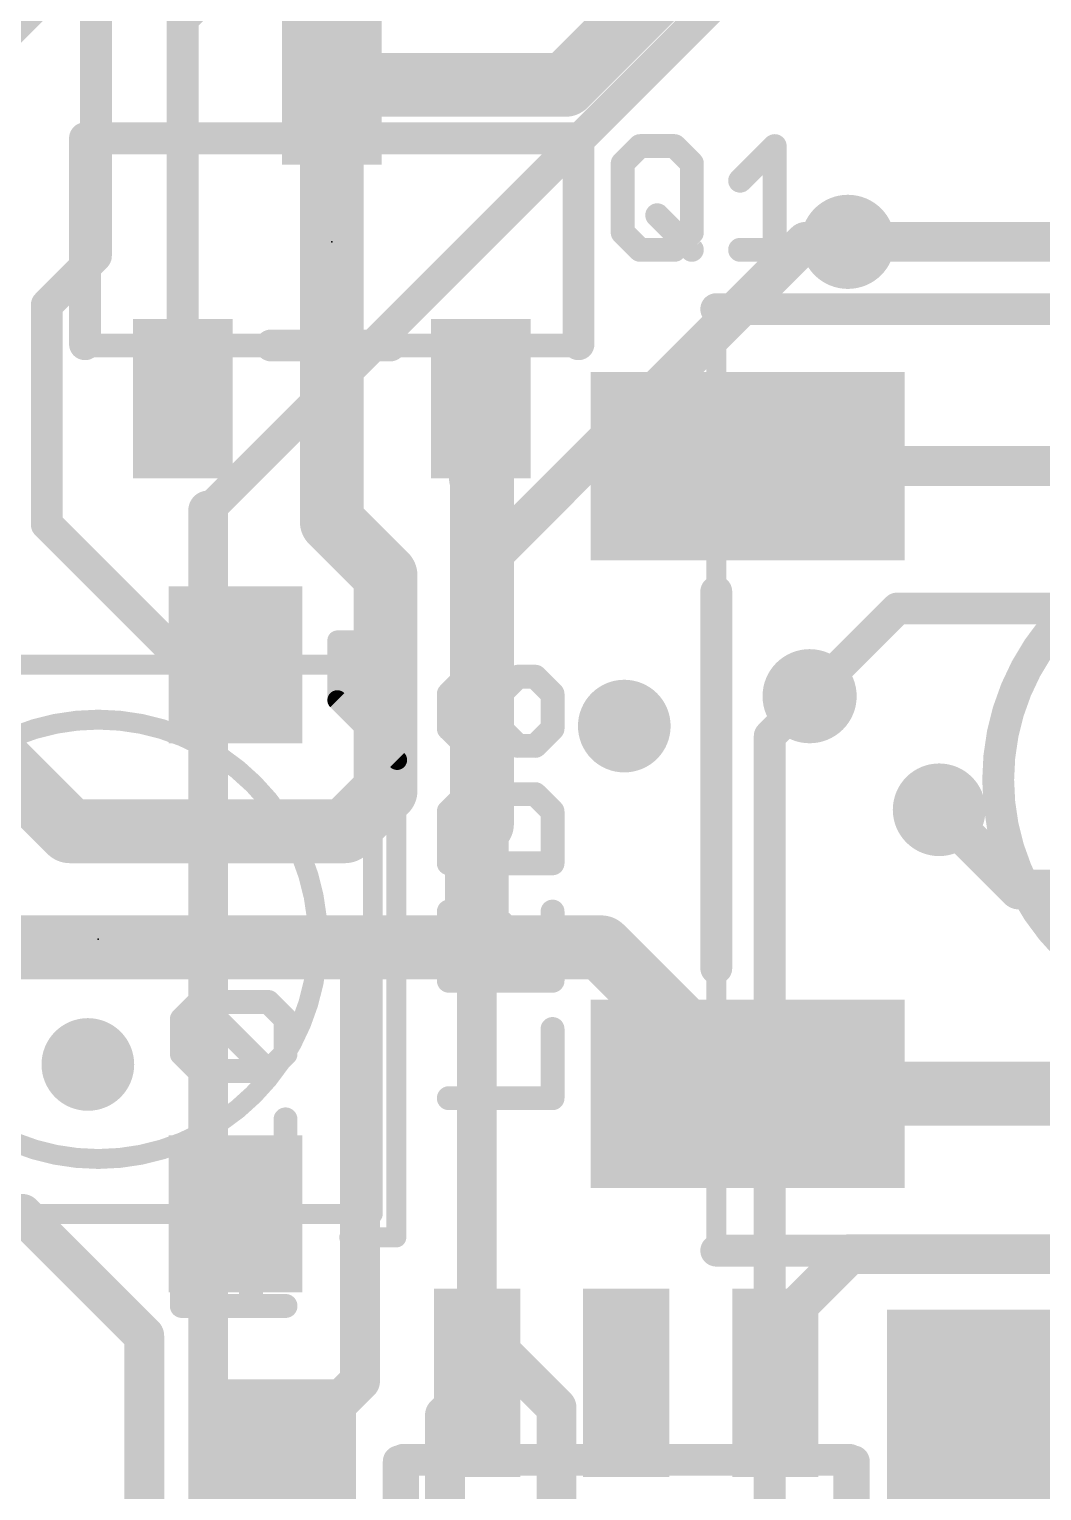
# Model space of a CAD drawing. Extents: x -25.4 to 25.4, y -26.7 to 25.8.
# Drawn here: x -17.58 to -11.13, y -3.51 to 5.8 of the extents above; entities that cross this region are included whole.
import ezdxf

# ---------------------------------------------------------------- set-up
doc = ezdxf.new("R2010")
doc.units = 0
for name, color, linetype in [('1', 12, 'CONTINUOUS'), ('16', 5, 'CONTINUOUS'), ('18', 110, 'CONTINUOUS'), ('20', 53, 'CONTINUOUS'), ('21', 53, 'CONTINUOUS'), ('23', 53, 'CONTINUOUS'), ('25', 253, 'CONTINUOUS'), ('51', 53, 'CONTINUOUS')]:
    doc.layers.add(name, color=color, linetype=linetype)

# ---------------------------------------------------------------- blocks, each defined once
blk = doc.blocks.new('RECT')
blk.add_solid([(-0.5, -0.5), (0.5, -0.5), (-0.5, 0.5), (0.5, 0.5)])
blk = doc.blocks.new('ROUNDV')
at = {"const_width": 0.5}
blk.add_lwpolyline([(0, -0.25, 1), (0, 0.25, 1), (0, -0.25)], format="xyb", dxfattribs=at)

msp = doc.modelspace()

# ---------------------------------------------------------------- linework, layer by layer
at = {"layer": '1'}
for points, const_width in [([(0, 20.32, 0.4142), (-20.32, 0)], 0.254), ([(-16.6425, 5.9007, 1), (-16.5706, 5.8289)], 0.1016), ([(-15.555, 5.445, 1), (-15.7582, 5.445)], 0.2032), ([(-15.6566, 5.5466, 1), (-15.6566, 5.3434)], 0.2032), ([(-14.2407, 5.5168, 1), (-14.097, 5.3732)], 0.2032), ([(-14.1689, 5.3434, 1), (-14.1689, 5.5466)], 0.2032), ([(-12.3673, 4.5085, 1), (-12.3673, 4.3815)], 0.127), ([(-17.2106, 4.355, 1), (-17.109, 4.355)], 0.1016), ([(-17.1239, 4.3191, 1), (-17.1957, 4.3909)], 0.1016), ([(-17.4219, 4.0421, 1), (-17.5235, 4.0421)], 0.1016), ([(-17.5086, 4.0781, 1), (-17.4367, 4.0062)], 0.1016), ([(-14.605, 3.445, 1), (-14.8082, 3.445)], 0.2032), ([(-16.6574, 3.445, 1), (-16.5558, 3.445)], 0.1016), ([(-14.6347, 3.0164, 1), (-14.7784, 2.8727)], 0.2032), ([(-14.5974, 2.9369, 1), (-14.8006, 2.9369)], 0.2032), ([(-14.7708, 2.8651, 1), (-14.6271, 3.0088)], 0.2032), ([(-13.006, 3.0795, 1), (-13.006, 2.9525)], 0.127), ([(-14.8082, 2.9445, 1), (-14.605, 2.9445)], 0.2032), ([(-15.5847, 2.7338, 1), (-15.7284, 2.5901)], 0.2032), ([(-17.4367, 2.6812, 1), (-17.5086, 2.6094)], 0.1016), ([(-15.7582, 2.6619, 1), (-15.555, 2.6619)], 0.2032), ([(-17.5235, 2.6453, 1), (-17.4219, 2.6453)], 0.1016), ([(-15.2121, 2.319, 1), (-15.4153, 2.319)], 0.2032), ([(-15.3855, 2.2472, 1), (-15.2418, 2.3909)], 0.2032), ([(-12.0523, 2.159, 1), (-12.0523, 2.0574)], 0.1016), ([(-12.0164, 2.0723, 1), (-12.0882, 2.1441)], 0.1016), ([(-16.5773, 1.8008, 1), (-16.5773, 1.6992)], 0.1016), ([(-16.6133, 1.7141, 1), (-16.5414, 1.7859)], 0.1016), ([(-16.27, 1.6992, 1), (-16.27, 1.8008)], 0.1016), ([(-12.647, 1.5853, 1), (-12.5752, 1.5135)], 0.1016), ([(-15.2418, 0.8756, 1), (-15.3855, 1.0193)], 0.2032), ([(-15.4153, 0.9474, 1), (-15.2121, 0.9474)], 0.2032), ([(-14.6271, 0.6641, 1), (-14.7708, 0.8078)], 0.2032), ([(-11.7407, 0.8704, 1), (-11.8305, 0.7806)], 0.127), ([(-17.3253, 0.7899, 1), (-17.3253, 0.5867)], 0.2032), ([(-17.3972, 0.6165, 1), (-17.2535, 0.7602)], 0.2032), ([(-15.6446, 0.7602, 1), (-15.5009, 0.6165)], 0.2032), ([(-15.5727, 0.5867, 1), (-15.5727, 0.7899)], 0.2032), ([(-14.6304, 0.7029, 1), (-14.8336, 0.7029)], 0.2032), ([(-14.8038, 0.7747, 1), (-14.6602, 0.6311)], 0.2032), ([(-14.8006, 0.7359, 1), (-14.5974, 0.7359)], 0.2032), ([(-11.2776, 0.381, 1), (-11.2776, 0.254)], 0.127), ([(-11.3225, 0.2726, 1), (-11.2327, 0.3624)], 0.127), ([(-20.32, 0, 0.4142), (0, -20.32)], 0.254), ([(-15.5914, 0.0508, 1), (-15.5914, -0.1524)], 0.2032), ([(-15.5914, -0.1524, 1), (-15.5914, 0.0508)], 0.2032), ([(-14.732, 0.0508, 1), (-14.732, -0.1524)], 0.2032), ([(-14.732, -0.1524, 1), (-14.732, 0.0508)], 0.2032), ([(-13.8674, 0.021, 1), (-14.011, -0.1226)], 0.2032), ([(-13.9392, -0.1524, 1), (-13.9392, 0.0508)], 0.2032), ([(-15.5465, -0.0059, 1), (-15.6363, -0.0957)], 0.127), ([(-14.8336, -0.0508, 1), (-14.6304, -0.0508)], 0.2032), ([(-15.4127, -0.166, 1), (-15.5397, -0.166)], 0.127), ([(-15.5211, -0.2109, 1), (-15.4313, -0.1211)], 0.127), ([(-13.006, -0.8824, 1), (-13.006, -1.0856)], 0.2032), ([(-13.0778, -1.0558, 1), (-12.9342, -0.9122)], 0.2032), ([(-17.5839, -1.7051, 1), (-17.6737, -1.7949)], 0.127), ([(-17.6288, -1.8135, 1), (-17.6288, -1.6865)], 0.127), ([(-12.3571, -1.9431, 1), (-12.3571, -2.0701)], 0.127), ([(-12.3122, -2.0515, 1), (-12.402, -1.9617)], 0.127), ([(-16.7881, -2.5272, 1), (-16.9151, -2.5272)], 0.127), ([(-16.8965, -2.5721, 1), (-16.8067, -2.4823)], 0.127), ([(-12.766, -2.479, 1), (-12.893, -2.479)], 0.127), ([(-12.8744, -2.4341, 1), (-12.7846, -2.5239)], 0.127), ([(-15.4313, -2.8601, 1), (-15.5211, -2.7703)], 0.127), ([(-14.6846, -2.8724, 1), (-14.7744, -2.7826)], 0.127), ([(-15.5397, -2.8152, 1), (-15.4127, -2.8152)], 0.127), ([(-12.893, -2.8275, 1), (-12.766, -2.8275)], 0.127), ([(-14.8717, -3.0332, 1), (-14.9987, -3.0332)], 0.127), ([(-14.9801, -2.9883, 1), (-14.8903, -3.0781)], 0.127), ([(-16.0469, -3.2961, 1), (-15.9571, -3.3859)], 0.127)]:
    msp.add_lwpolyline(points, format="xyb", dxfattribs=dict(at, const_width=const_width))
for points, const_width in [([(-16.6066, 5.8648), (-15.6177, 6.8537)], 0.2032), ([(-14.1689, 5.445), (-13.2156, 6.3983)], 0.4064), ([(-17.1598, 6.194), (-17.1598, 4.355)], 0.2032), ([(-16.6066, 3.445), (-16.6066, 5.8648)], 0.2032), ([(-15.6566, 5.445), (-15.6566, 2.6619)], 0.4064), ([(-15.6566, 5.445), (-14.1689, 5.445)], 0.4064), ([(-9.6799, 4.445), (-12.3673, 4.445)], 0.254), ([(-17.1598, 4.355), (-17.4727, 4.0421)], 0.2032), ([(-17.4727, 4.0421), (-17.4727, 2.6453)], 0.2032), ([(-14.7066, 3.445), (-14.7066, 2.9445)], 0.4064), ([(-14.7066, 2.9445), (-14.699, 2.9369)], 0.4064), ([(-14.699, 2.9369), (-14.699, 0.7359)], 0.4064), ([(-13.006, 3.016), (-7.112, 3.016)], 0.254), ([(-15.6566, 2.6619), (-15.3137, 2.319)], 0.4064), ([(-16.5773, 1.75), (-17.4727, 2.6453)], 0.2032), ([(-15.3137, 2.319), (-15.3137, 0.9474)], 0.4064), ([(-12.0523, 2.1082), (-12.6111, 1.5494)], 0.2032), ([(-5.0038, 2.1082), (-12.0523, 2.1082)], 0.2032), ([(-16.5773, 1.75), (-16.27, 1.75)], 0.2032), ([(-17.3253, 0.6883), (-18.1483, 1.5113)], 0.4064), ([(-15.3137, 0.9474), (-15.5727, 0.6883)], 0.4064), ([(-14.699, 0.7359), (-14.732, 0.7029)], 0.4064), ([(-11.2776, 0.3175), (-11.7856, 0.8255)], 0.254), ([(-15.5727, 0.6883), (-17.3253, 0.6883)], 0.4064), ([(-14.732, 0.7029), (-14.732, -0.0508)], 0.4064), ([(-6.477, 0.3175), (-11.2776, 0.3175)], 0.254), ([(-19.4513, -0.0508), (-15.5914, -0.0508)], 0.4064), ([(-14.732, -0.0508), (-15.5914, -0.0508)], 0.4064), ([(-13.9392, -0.0508), (-14.732, -0.0508)], 0.4064), ([(-13.006, -0.984), (-13.9392, -0.0508)], 0.4064), ([(-15.4762, -0.166), (-15.5914, -0.0508)], 0.254), ([(-15.4762, -0.166), (-15.4762, -2.8152)], 0.254), ([(-13.006, -0.984), (-6.806, -0.984)], 0.4064), ([(-18.02, -1.75), (-17.6288, -1.75)], 0.254), ([(-16.8516, -2.5272), (-17.6288, -1.75)], 0.254), ([(-12.8295, -2.479), (-12.3571, -2.0066)], 0.254), ([(-12.3571, -2.0066), (-8.4709, -2.0066)], 0.254), ([(-16.8516, -2.5272), (-16.8516, -5.7601)], 0.254), ([(-12.8295, -2.8275), (-12.8295, -2.479)], 0.254), ([(-16.002, -3.341), (-15.4762, -2.8152)], 0.254), ([(-14.7295, -2.8275), (-14.9352, -3.0332)], 0.254), ([(-14.9352, -3.0332), (-14.9352, -4.064)], 0.254)]:
    msp.add_lwpolyline(points, dxfattribs=dict(at, const_width=const_width))
at = {"layer": '16'}
for points, const_width in [([(0, 20.32, 0.4142), (-20.32, 0)], 0.254), ([(-12.6365, 4.5085, 1), (-12.6365, 4.3815)], 0.127), ([(-12.5916, 4.4001, 1), (-12.6814, 4.4899)], 0.127), ([(-12.3673, 4.3815, 1), (-12.3673, 4.5085)], 0.127), ([(-16.3805, 2.733, 1), (-16.5075, 2.733)], 0.127), ([(-16.4799, 2.769, 1), (-16.408, 2.6971)], 0.1016), ([(-14.6685, 2.3495, 1), (-14.7955, 2.3495)], 0.127), ([(-14.7769, 2.3944, 1), (-14.6871, 2.3046)], 0.127), ([(-12.5752, 1.5135, 1), (-12.647, 1.5853)], 0.1016), ([(-12.8143, 1.2954, 1), (-12.9159, 1.2954)], 0.1016), ([(-12.901, 1.3313, 1), (-12.8292, 1.2595)], 0.1016), ([(-20.32, 0, 0.4142), (0, -20.32)], 0.254), ([(-14.6685, -0.0508, 1), (-14.7955, -0.0508)], 0.127), ([(-14.7955, -0.0508, 1), (-14.6685, -0.0508)], 0.127), ([(-14.6871, -2.4316, 1), (-14.7769, -2.5214)], 0.127), ([(-14.7955, -2.4765, 1), (-14.6685, -2.4765)], 0.127), ([(-14.1605, -2.9845, 1), (-14.2875, -2.9845)], 0.127), ([(-14.2689, -3.0294, 1), (-14.1791, -2.9396)], 0.127)]:
    msp.add_lwpolyline(points, format="xyb", dxfattribs=dict(at, const_width=const_width))
for points, const_width in [([(-18.1356, 5.3594), (-10.7213, 12.7737)], 0.2032), ([(-16.444, 2.733), (-8.2118, 10.9652)], 0.2032), ([(-12.6365, 4.445), (-14.732, 2.3495)], 0.254), ([(-12.3673, 4.445), (-12.6365, 4.445)], 0.254), ([(-16.444, 2.733), (-16.444, -14.0953)], 0.254), ([(-14.732, 2.3495), (-14.732, -0.0508)], 0.254), ([(-12.6111, 1.5494), (-12.8651, 1.2954)], 0.2032), ([(-12.8651, 1.2954), (-12.8651, -7.0866)], 0.2032), ([(-14.732, -0.0508), (-14.732, -2.4765)], 0.254), ([(-14.732, -2.4765), (-14.224, -2.9845)], 0.254), ([(-14.224, -2.9845), (-14.224, -7.9375)], 0.254)]:
    msp.add_lwpolyline(points, dxfattribs=dict(at, const_width=const_width))
at = {"layer": '20', "const_width": 0.0254}
msp.add_lwpolyline([(-3.4925, 25.146, 14.4823), (3.4925, 25.146)], format="xyb", dxfattribs=at)
at = {"layer": '21'}
for points, const_width in [([(-17.229, 3.7926), (-17.229, 5.1054)], 0.2032), ([(-17.229, 5.1054), (-16.2202, 5.1054)], 0.2032), ([(-15.093, 5.1054), (-14.0842, 5.1054)], 0.2032), ([(-14.0842, 5.1054), (-14.0842, 3.7926)], 0.2032), ([(-13.206, 4.016), (-6.606, 4.016)], 0.2032), ([(-15.2842, 3.7846), (-16.043, 3.7846)], 0.2032), ([(-13.206, -0.184), (-13.206, 2.216)], 0.2032), ([(-15.24, 1.905), (-15.621, 1.905)], 0.127), ([(-15.621, 1.905), (-15.621, 1.524)], 0.127), ([(-15.545, 1.9), (-15.245, 1.9)], 0.127), ([(-15.245, 1.9), (-15.245, -1.9)], 0.127), ([(-15.24, 1.143), (-15.24, 1.905)], 0.127), ([(-15.621, 1.778), (-15.24, 1.778)], 0.127), ([(-15.621, 1.651), (-15.24, 1.651)], 0.127), ([(-15.621, 1.524), (-15.24, 1.143)], 0.127), ([(-15.621, 1.524), (-15.24, 1.524)], 0.127), ([(-15.494, 1.397), (-15.24, 1.397)], 0.127), ([(-15.367, 1.27), (-15.24, 1.27)], 0.127), ([(-15.245, -1.9), (-15.545, -1.9)], 0.127), ([(-6.606, -1.984), (-13.206, -1.984)], 0.2032), ([(-15.2295, -3.3275), (-15.2295, -4.9275)], 0.2032), ([(-12.3295, -4.9275), (-12.3295, -3.3275)], 0.2032)]:
    msp.add_lwpolyline(points, dxfattribs=dict(at, const_width=const_width))
for points, const_width in [([(-17.1782, 5.1054, 1), (-17.2798, 5.1054)], 0.1016), ([(-17.229, 5.1562, 1), (-17.229, 5.0546)], 0.1016), ([(-16.2202, 5.0546, 1), (-16.2202, 5.1562)], 0.1016), ([(-15.093, 5.1562, 1), (-15.093, 5.0546)], 0.1016), ([(-14.0334, 5.1054, 1), (-14.135, 5.1054)], 0.1016), ([(-14.0842, 5.0546, 1), (-14.0842, 5.1562)], 0.1016), ([(-13.206, 4.0668, 1), (-13.206, 3.9652)], 0.1016), ([(-17.2798, 3.7926, 1), (-17.1782, 3.7926)], 0.1016), ([(-16.043, 3.8354, 1), (-16.043, 3.7338)], 0.1016), ([(-15.2842, 3.7338, 1), (-15.2842, 3.8354)], 0.1016), ([(-14.135, 3.7926, 1), (-14.0334, 3.7926)], 0.1016), ([(-9.906, -0.4873, 1), (-9.906, 2.5193, 1), (-9.906, -0.4873)], 0.2032), ([(-13.1552, 2.216, 1), (-13.2568, 2.216)], 0.1016), ([(-15.621, 1.9367, 1), (-15.621, 1.8733)], 0.0635), ([(-15.5892, 1.905, 1), (-15.6528, 1.905)], 0.0635), ([(-15.545, 1.9318, 1), (-15.545, 1.8683)], 0.0635), ([(-15.2133, 1.9, 1), (-15.2768, 1.9)], 0.0635), ([(-15.2082, 1.905, 1), (-15.2718, 1.905)], 0.0635), ([(-15.245, 1.8683, 1), (-15.245, 1.9318)], 0.0635), ([(-15.24, 1.8733, 1), (-15.24, 1.9367)], 0.0635), ([(-15.621, 1.8097, 1), (-15.621, 1.7463)], 0.0635), ([(-15.24, 1.7463, 1), (-15.24, 1.8097)], 0.0635), ([(-15.621, 1.6827, 1), (-15.621, 1.6193)], 0.0635), ([(-15.24, 1.6193, 1), (-15.24, 1.6827)], 0.0635), ([(-15.5985, 1.5465, 1), (-15.6435, 1.5015)], 0.0635), ([(-15.621, 1.5557, 1), (-15.621, 1.4923)], 0.0635), ([(-15.24, 1.4923, 1), (-15.24, 1.5557)], 0.0635), ([(-15.6528, 1.524, 1), (-15.5892, 1.524)], 0.0635), ([(-15.494, 1.4287, 1), (-15.494, 1.3653)], 0.0635), ([(-15.24, 1.3653, 1), (-15.24, 1.4287)], 0.0635), ([(-15.367, 1.3017, 1), (-15.367, 1.2383)], 0.0635), ([(-15.24, 1.2383, 1), (-15.24, 1.3017)], 0.0635), ([(-15.2718, 1.143, 1), (-15.2082, 1.143)], 0.0635), ([(-15.2625, 1.1205, 1), (-15.2175, 1.1655)], 0.0635), ([(-13.2568, -0.184, 1), (-13.1552, -0.184)], 0.1016), ([(-15.545, -1.8683, 1), (-15.545, -1.9318)], 0.0635), ([(-15.245, -1.9318, 1), (-15.245, -1.8683)], 0.0635), ([(-15.2768, -1.9, 1), (-15.2133, -1.9)], 0.0635), ([(-13.206, -1.9332, 1), (-13.206, -2.0348)], 0.1016), ([(-15.1787, -3.3275, 1), (-15.2803, -3.3275)], 0.1016), ([(-12.2787, -3.3275, 1), (-12.3803, -3.3275)], 0.1016)]:
    msp.add_lwpolyline(points, format="xyb", dxfattribs=dict(at, const_width=const_width))
at = {"layer": '23'}
for p in [(-15.6566, 4.445), (-17.145, 0)]:
    msp.add_point(p, dxfattribs=at)
at = {"layer": '25', "const_width": 0.1524}
for points in [[(-13.8024, 4.945), (-13.6922, 5.0552)], [(-13.6922, 5.0552), (-13.4719, 5.0552)], [(-13.4719, 5.0552), (-13.3617, 4.945)], [(-13.0539, 4.8348), (-12.8336, 5.0552)], [(-12.8336, 5.0552), (-12.8336, 4.3942)], [(-13.8024, 4.5044), (-13.8024, 4.945)], [(-13.3617, 4.945), (-13.3617, 4.5044)], [(-13.582, 4.6145), (-13.3617, 4.3942)], [(-13.6922, 4.3942), (-13.8024, 4.5044)], [(-13.3617, 4.5044), (-13.4719, 4.3942)], [(-13.4719, 4.3942), (-13.6922, 4.3942)], [(-13.0539, 4.3942), (-12.6133, 4.3942)], [(-14.9104, 1.5633), (-14.8002, 1.6734)], [(-14.8002, 1.6734), (-14.69, 1.6734)], [(-14.69, 1.6734), (-14.5799, 1.5633)], [(-14.5799, 1.5633), (-14.4697, 1.6734)], [(-14.4697, 1.6734), (-14.3596, 1.6734)], [(-14.3596, 1.6734), (-14.2494, 1.5633)], [(-14.9104, 1.3429), (-14.9104, 1.5633)], [(-14.5799, 1.3429), (-14.5799, 1.5633)], [(-14.2494, 1.5633), (-14.2494, 1.3429)], [(-14.8002, 1.2328), (-14.9104, 1.3429)], [(-14.5799, 1.3429), (-14.69, 1.2328)], [(-14.4697, 1.2328), (-14.5799, 1.3429)], [(-14.2494, 1.3429), (-14.3596, 1.2328)], [(-14.69, 1.2328), (-14.8002, 1.2328)], [(-14.3596, 1.2328), (-14.4697, 1.2328)], [(-14.8002, 0.925), (-14.9104, 0.8149)], [(-14.3596, 0.925), (-14.8002, 0.925)], [(-14.2494, 0.8149), (-14.3596, 0.925)], [(-14.9104, 0.8149), (-14.9104, 0.4844)], [(-14.2494, 0.4844), (-14.2494, 0.8149)], [(-14.9104, 0.4844), (-14.2494, 0.4844)], [(-14.9104, 0.1766), (-14.9104, -0.264)], [(-14.2494, -0.264), (-14.2494, 0.1766)], [(-14.5799, -0.264), (-14.5799, -0.0437)], [(-14.9104, -0.264), (-14.2494, -0.264)], [(-16.6122, -0.5095), (-16.502, -0.3993)], [(-16.502, -0.3993), (-16.0614, -0.3993)], [(-16.0614, -0.84), (-16.502, -0.3993)], [(-16.0614, -0.3993), (-15.9512, -0.5095)], [(-16.6122, -0.7298), (-16.6122, -0.5095)], [(-15.9512, -0.5095), (-15.9512, -0.7298)], [(-14.2494, -1.0125), (-14.2494, -0.5718)], [(-16.502, -0.84), (-16.6122, -0.7298)], [(-15.9512, -0.7298), (-16.0614, -0.84)], [(-16.0614, -0.84), (-16.502, -0.84)], [(-14.9104, -1.0125), (-14.2494, -1.0125)], [(-15.9512, -1.5884), (-15.9512, -1.1477)], [(-16.3918, -1.5884), (-16.6122, -1.3681)], [(-16.6122, -1.3681), (-15.9512, -1.3681)], [(-16.6122, -2.0063), (-16.502, -1.8962)], [(-16.502, -1.8962), (-16.2817, -1.8962)], [(-16.2817, -1.8962), (-16.1715, -2.0063)], [(-16.1715, -2.1165), (-15.9512, -1.8962)], [(-16.6122, -2.3368), (-16.6122, -2.0063)], [(-16.1715, -2.0063), (-16.1715, -2.3368)], [(-15.9512, -2.3368), (-16.6122, -2.3368)]]:
    msp.add_lwpolyline(points, dxfattribs=at)
at = {"layer": '25', "const_width": 0.0762}
for points in [[(-13.6922, 5.0933, 1), (-13.6922, 5.0171)], [(-13.6653, 5.0282, 1), (-13.7191, 5.0821)], [(-13.4449, 5.0821, 1), (-13.4988, 5.0282)], [(-13.4719, 5.0171, 1), (-13.4719, 5.0933)], [(-12.7955, 5.0552, 1), (-12.8717, 5.0552)], [(-12.8067, 5.0282, 1), (-12.8606, 5.0821)], [(-13.7643, 4.945, 1), (-13.8405, 4.945)], [(-13.8293, 4.9719, 1), (-13.7754, 4.9181)], [(-13.3236, 4.945, 1), (-13.3998, 4.945)], [(-13.3887, 4.9181, 1), (-13.3348, 4.9719)], [(-13.0809, 4.8618, 1), (-13.027, 4.8079)], [(-13.5551, 4.6415, 1), (-13.609, 4.5876)], [(-13.7754, 4.5313, 1), (-13.8293, 4.4774)], [(-13.3348, 4.4774, 1), (-13.3887, 4.5313)], [(-13.8405, 4.5044, 1), (-13.7643, 4.5044)], [(-13.3998, 4.5044, 1), (-13.3236, 4.5044)], [(-13.6922, 4.4323, 1), (-13.6922, 4.3561)], [(-13.7191, 4.3673, 1), (-13.6653, 4.4211)], [(-13.4988, 4.4211, 1), (-13.4449, 4.3673)], [(-13.4719, 4.3561, 1), (-13.4719, 4.4323)], [(-13.3887, 4.3673, 1), (-13.3348, 4.4211)], [(-13.0539, 4.4323, 1), (-13.0539, 4.3561)], [(-12.8717, 4.3942, 1), (-12.7955, 4.3942)], [(-12.6133, 4.3561, 1), (-12.6133, 4.4323)], [(-14.8002, 1.7115, 1), (-14.8002, 1.6353)], [(-14.7733, 1.6465, 1), (-14.8271, 1.7004)], [(-14.6631, 1.7004, 1), (-14.717, 1.6465)], [(-14.69, 1.6353, 1), (-14.69, 1.7115)], [(-14.4697, 1.7115, 1), (-14.4697, 1.6353)], [(-14.4428, 1.6465, 1), (-14.4967, 1.7004)], [(-14.3326, 1.7004, 1), (-14.3865, 1.6465)], [(-14.3596, 1.6353, 1), (-14.3596, 1.7115)], [(-14.8723, 1.5633, 1), (-14.9485, 1.5633)], [(-14.9373, 1.5902, 1), (-14.8834, 1.5363)], [(-14.5418, 1.5633, 1), (-14.618, 1.5633)], [(-14.6068, 1.5902, 1), (-14.5529, 1.5363)], [(-14.6068, 1.5363, 1), (-14.5529, 1.5902)], [(-14.2113, 1.5633, 1), (-14.2875, 1.5633)], [(-14.2763, 1.5363, 1), (-14.2225, 1.5902)], [(-14.8834, 1.3699, 1), (-14.9373, 1.316)], [(-14.5529, 1.3699, 1), (-14.6068, 1.316)], [(-14.5529, 1.316, 1), (-14.6068, 1.3699)], [(-14.2225, 1.316, 1), (-14.2763, 1.3699)], [(-14.9485, 1.3429, 1), (-14.8723, 1.3429)], [(-14.8002, 1.2709, 1), (-14.8002, 1.1947)], [(-14.69, 1.1947, 1), (-14.69, 1.2709)], [(-14.618, 1.3429, 1), (-14.5418, 1.3429)], [(-14.4697, 1.2709, 1), (-14.4697, 1.1947)], [(-14.3596, 1.1947, 1), (-14.3596, 1.2709)], [(-14.2875, 1.3429, 1), (-14.2113, 1.3429)], [(-14.8271, 1.2058, 1), (-14.7733, 1.2597)], [(-14.717, 1.2597, 1), (-14.6631, 1.2058)], [(-14.4967, 1.2058, 1), (-14.4428, 1.2597)], [(-14.3865, 1.2597, 1), (-14.3326, 1.2058)], [(-14.8002, 0.9631, 1), (-14.8002, 0.8869)], [(-14.7733, 0.8981, 1), (-14.8271, 0.952)], [(-14.3326, 0.952, 1), (-14.3865, 0.8981)], [(-14.3596, 0.8869, 1), (-14.3596, 0.9631)], [(-14.8723, 0.8149, 1), (-14.9485, 0.8149)], [(-14.9373, 0.8418, 1), (-14.8834, 0.7879)], [(-14.2113, 0.8149, 1), (-14.2875, 0.8149)], [(-14.2763, 0.7879, 1), (-14.2225, 0.8418)], [(-14.9104, 0.5225, 1), (-14.9104, 0.4463)], [(-14.2494, 0.4463, 1), (-14.2494, 0.5225)], [(-14.9485, 0.4844, 1), (-14.8723, 0.4844)], [(-14.2875, 0.4844, 1), (-14.2113, 0.4844)], [(-14.8723, 0.1766, 1), (-14.9485, 0.1766)], [(-14.2113, 0.1766, 1), (-14.2875, 0.1766)], [(-14.5418, -0.0437, 1), (-14.618, -0.0437)], [(-14.9104, -0.2259, 1), (-14.9104, -0.3021)], [(-14.9485, -0.264, 1), (-14.8723, -0.264)], [(-14.618, -0.264, 1), (-14.5418, -0.264)], [(-14.2875, -0.264, 1), (-14.2113, -0.264)], [(-14.2494, -0.3021, 1), (-14.2494, -0.2259)], [(-16.502, -0.3612, 1), (-16.502, -0.4374)], [(-16.4751, -0.3724, 1), (-16.5289, -0.4263)], [(-16.4751, -0.4263, 1), (-16.5289, -0.3724)], [(-16.0344, -0.3724, 1), (-16.0883, -0.4263)], [(-16.0614, -0.4374, 1), (-16.0614, -0.3612)], [(-16.5741, -0.5095, 1), (-16.6503, -0.5095)], [(-16.6391, -0.4825, 1), (-16.5852, -0.5364)], [(-15.9131, -0.5095, 1), (-15.9893, -0.5095)], [(-15.9781, -0.5364, 1), (-15.9243, -0.4825)], [(-14.2113, -0.5718, 1), (-14.2875, -0.5718)], [(-16.5852, -0.7029, 1), (-16.6391, -0.7568)], [(-16.6503, -0.7298, 1), (-16.5741, -0.7298)], [(-15.9893, -0.7298, 1), (-15.9131, -0.7298)], [(-15.9243, -0.7568, 1), (-15.9781, -0.7029)], [(-16.502, -0.8019, 1), (-16.502, -0.8781)], [(-16.5289, -0.8669, 1), (-16.4751, -0.813)], [(-16.0883, -0.813, 1), (-16.0344, -0.8669)], [(-16.0883, -0.8669, 1), (-16.0344, -0.813)], [(-16.0614, -0.8781, 1), (-16.0614, -0.8019)], [(-14.9104, -0.9744, 1), (-14.9104, -1.0506)], [(-14.2875, -1.0125, 1), (-14.2113, -1.0125)], [(-14.2494, -1.0506, 1), (-14.2494, -0.9744)], [(-15.9131, -1.1477, 1), (-15.9893, -1.1477)], [(-16.5852, -1.3411, 1), (-16.6391, -1.395)], [(-16.6122, -1.33, 1), (-16.6122, -1.4062)], [(-15.9512, -1.4062, 1), (-15.9512, -1.33)], [(-16.4188, -1.6153, 1), (-16.3649, -1.5614)], [(-15.9893, -1.5884, 1), (-15.9131, -1.5884)], [(-16.502, -1.8581, 1), (-16.502, -1.9343)], [(-16.4751, -1.9231, 1), (-16.5289, -1.8692)], [(-16.2547, -1.8692, 1), (-16.3086, -1.9231)], [(-16.2817, -1.9343, 1), (-16.2817, -1.8581)], [(-15.9243, -1.9231, 1), (-15.9781, -1.8692)], [(-16.5741, -2.0063, 1), (-16.6503, -2.0063)], [(-16.6391, -1.9794, 1), (-16.5852, -2.0333)], [(-16.1334, -2.0063, 1), (-16.2096, -2.0063)], [(-16.1985, -2.0333, 1), (-16.1446, -1.9794)], [(-16.1985, -2.0895, 1), (-16.1446, -2.1434)], [(-16.6122, -2.2987, 1), (-16.6122, -2.3749)], [(-16.6503, -2.3368, 1), (-16.5741, -2.3368)], [(-16.2096, -2.3368, 1), (-16.1334, -2.3368)], [(-15.9512, -2.3749, 1), (-15.9512, -2.2987)]]:
    msp.add_lwpolyline(points, format="xyb", dxfattribs=at)
at = {"layer": '51'}
for points, const_width in [([(-17.229, 5.1054), (-14.0842, 5.1054)], 0.2032), ([(-17.229, 3.7846), (-17.229, 5.1054)], 0.1524), ([(-14.0842, 5.1054), (-14.0842, 3.7846)], 0.1524), ([(-13.206, -1.984), (-13.206, 4.016)], 0.127), ([(-14.0842, 3.7846), (-17.229, 3.7846)], 0.1524), ([(-18.895, 1.75), (-15.395, 1.75)], 0.127), ([(-15.395, 1.75), (-15.395, -1.75)], 0.127), ([(-15.395, -1.75), (-18.895, -1.75)], 0.127), ([(-12.0685, -3.9095), (-10.5685, -2.4095)], 0.127), ([(-15.2015, -4.9375), (-15.2015, -3.3175)], 0.2032), ([(-15.2015, -3.3175), (-12.3575, -3.3175)], 0.2032), ([(-12.3575, -3.3175), (-12.3575, -4.9375)], 0.2032)]:
    msp.add_lwpolyline(points, dxfattribs=dict(at, const_width=const_width))
for points, const_width in [([(-17.229, 5.1562, 1), (-17.229, 5.0546)], 0.1016), ([(-17.1909, 5.1054, 1), (-17.2671, 5.1054)], 0.0762), ([(-14.0461, 5.1054, 1), (-14.1223, 5.1054)], 0.0762), ([(-14.0842, 5.0546, 1), (-14.0842, 5.1562)], 0.1016), ([(-13.1743, 4.016, 1), (-13.2378, 4.016)], 0.0635), ([(-17.229, 3.8227, 1), (-17.229, 3.7465)], 0.0762), ([(-17.2671, 3.7846, 1), (-17.1909, 3.7846)], 0.0762), ([(-14.1223, 3.7846, 1), (-14.0461, 3.7846)], 0.0762), ([(-14.0842, 3.7465, 1), (-14.0842, 3.8227)], 0.0762), ([(-15.3633, 1.75, 1), (-15.4268, 1.75)], 0.0635), ([(-15.395, 1.7183, 1), (-15.395, 1.7817)], 0.0635), ([(-17.145, -1.4, 1), (-17.145, 1.4, 1), (-17.145, -1.4)], 0.127), ([(-15.4268, -1.75, 1), (-15.3633, -1.75)], 0.0635), ([(-15.395, -1.7817, 1), (-15.395, -1.7183)], 0.0635), ([(-13.2378, -1.984, 1), (-13.1743, -1.984)], 0.0635), ([(-15.1507, -3.3175, 1), (-15.2523, -3.3175)], 0.1016), ([(-15.2015, -3.2667, 1), (-15.2015, -3.3683)], 0.1016), ([(-12.3067, -3.3175, 1), (-12.4083, -3.3175)], 0.1016), ([(-12.3575, -3.3683, 1), (-12.3575, -3.2667)], 0.1016)]:
    msp.add_lwpolyline(points, format="xyb", dxfattribs=dict(at, const_width=const_width))

# ---------------------------------------------------------------- block references
at = {"layer": '1'}
for p, xscale, yscale in [((-15.6566, 5.445), 0.635, 1.016), ((-16.6066, 3.445), 0.635, 1.016), ((-14.7066, 3.445), 0.635, 1.016), ((-11.1185, -3.3595), 2, 2)]:
    msp.add_blockref('RECT', p, dxfattribs=dict(at, xscale=xscale, yscale=yscale))
at = {"layer": '1', "yscale": 1.2, "rotation": 180}
for p, xscale in [((-13.006, 3.016), 2), ((-13.006, -0.984), 2), ((-14.7295, -2.8275), 0.55), ((-13.7795, -2.8275), 0.55), ((-12.8295, -2.8275), 0.55)]:
    msp.add_blockref('RECT', p, dxfattribs=dict(at, xscale=xscale))
at = {"layer": '1', "xscale": 0.85}
for p in [(-16.27, 1.75), (-16.27, -1.75)]:
    msp.add_blockref('RECT', p, dxfattribs=at)
at = {"layer": '1', "xscale": 1.075, "rotation": 90}
msp.add_blockref('RECT', (-16.002, -3.341), dxfattribs=at)
at = {"layer": '18'}
for p, xscale, yscale in [((-12.3673, 4.445), 0.6, 0.6), ((-12.3673, 4.445), 0.6, 0.6), ((-12.6111, 1.5494), 0.6, 0.6), ((-12.6111, 1.5494), 0.6, 0.6), ((-13.7922, 1.3589), 0.5906, 0.5906), ((-13.7922, 1.3589), 0.5906, 0.5906), ((-11.7856, 0.8255), 0.5906, 0.5906), ((-11.7856, 0.8255), 0.5906, 0.5906), ((-14.732, -0.0508), 0.6, 0.6), ((-14.732, -0.0508), 0.6, 0.6), ((-17.211, -0.7976), 0.5906, 0.5906), ((-17.211, -0.7976), 0.5906, 0.5906)]:
    msp.add_blockref('ROUNDV', p, dxfattribs=dict(at, xscale=xscale, yscale=yscale))
at = {"layer": '51', "xscale": 0.4572, "yscale": 0.5842}
for p in [(-15.6566, 5.4483), (-16.5964, 3.4417), (-14.7168, 3.4417)]:
    msp.add_blockref('RECT', p, dxfattribs=at)
at = {"layer": '51'}
for p, xscale, yscale, rotation in [((-14.7295, -2.9525), 0.5, 0.65, 180), ((-13.7795, -2.9525), 0.5, 0.65, 180), ((-12.8295, -2.9525), 0.5, 0.65, 180), ((-16.0071, -3.6108), 0.5001, 0.95, 90)]:
    msp.add_blockref('RECT', p, dxfattribs=dict(at, xscale=xscale, yscale=yscale, rotation=rotation))

doc.saveas('drawing.dxf')
